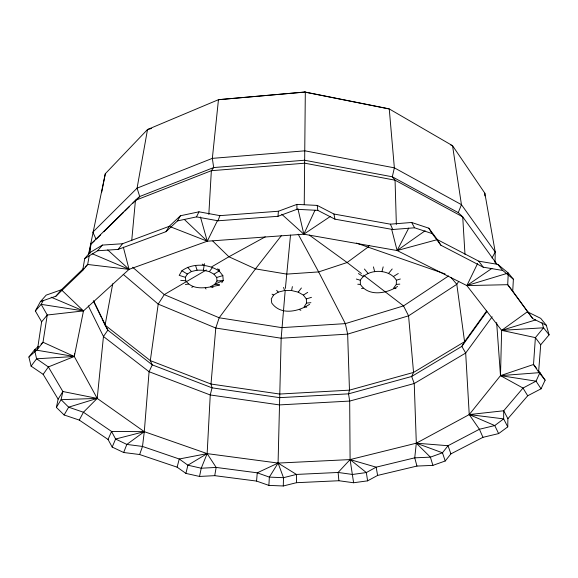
<?xml version="1.0" encoding="UTF-8"?>
<svg xmlns="http://www.w3.org/2000/svg" width="578" height="578" viewBox="0 0 578 578"><rect width="100%" height="100%" fill="white"/><g stroke="black" fill="none" stroke-linecap="round" stroke-linejoin="round"><path stroke-width="0.87" d="M484.841 195.92L484.848 193.218L452.545 145.685L389.254 108.931L304.693 92.018L218.455 99.691L147.506 129.53L105.304 173.732L88.398 255.014M304.238 204.54L305.314 92.068L218.455 99.691L212.343 158.365L213.672 167.555L211.353 170.698L135.447 200.335L90.905 244.089L89.034 253.713M495.064 261.769L495.216 251.965L484.848 193.218M38.437 346.33L34.521 349.827L36.595 358.801L48.364 366.936L62.865 391.516L58.132 399.174L56.384 407.411L64.136 414.975L79.258 420.083L108.043 439.453L112.183 447.069L123.656 452.502L139.63 454.525L177.114 467.169L185.921 473.396L199.526 476.445L214.72 475.658L256.56 481.077L268.878 485.397L283.285 485.982L296.442 482.702L338.881 480.737L353.606 482.753L367.608 480.845L377.615 475.427L416.948 466.063L432.9 465.377L445.219 460.991L450.905 453.875L482.97 437.322L498.641 433.594L507.751 426.867L507.889 418.689L503.727 410.77L523.003 388.055L536.037 381.162L539.968 372.608L538.356 370.577M396.017 288.639L393.495 288.241L396.306 284.412L396.392 280.229C389.182 268.394 367.478 268.409 360.296 280.265L360.39 284.441C368.656 296.911 386.769 293.61 397.592 286.413M283.285 485.982L283.502 477.695L278.076 463.072L281.168 338.224L285.229 290.163M56.384 407.411L61.087 399.68L62.865 391.516L97.205 398.401L144.298 431.658L207.148 453.622L278.076 463.072L350.102 459.582L416.319 443.189L469.242 414.578L500.49 375.635L501.646 330.363L466.858 285.59L397.122 250.541L303.833 234.191L207.278 241.207L129.053 269.362L83.478 310.913L47.252 315.017L41.645 321.794L37.505 349.372L28.9 357.038L31.082 366.12L43.162 374.342L58.132 399.174M199.526 476.445L201.238 468.223L207.148 453.622L210.248 394.969L212.032 387.831L211.006 384.038L215.782 328.037L219.185 317.77L255.476 268.878L281.522 235.448M221.779 282.721L223.238 280.496L222.833 275.59L219.12 270.988L219.214 269.24M507.889 418.689L527.7 395.778L541.051 388.813L545.133 380.172L538.602 371.972L540.705 344.784L549.1 334.835L546.318 325.269L532.699 318.586L512.722 291.095L513.387 279.246L508.272 273.026L497.795 264.384L478.757 261.169L437.365 239.617L428.804 228.18L411.63 222.479L390.352 224.17L333.947 214.026L317.257 205.414L296.904 204.388L278.423 211.237L219.922 215.637L198.984 211.815L180.43 215.76L169.217 226.316L166.023 231.662L118.187 249.407L97.631 250.765L84.728 258.525L82.668 270.49L55.914 296.189L40.417 301.615L35.345 310.978L41.645 321.794M208.824 214.431L211.353 170.698L304.794 163.198L395.063 180.177L462.718 216.851L496.704 263.915L494.45 261.61M268.878 485.397L269.355 477.117L278.076 463.072L296.435 474.43L338.116 472.464L352.58 474.459L366.336 472.558L376.148 467.169L414.737 457.834L430.393 457.155L442.473 452.791L448.022 445.71L479.4 429.259L494.754 425.56L503.64 418.877L503.727 410.77L469.242 414.578L465.68 353.035L461.836 346.381L464.575 341.692L486.597 311.029M219.452 285.106C208.528 287.331 193.709 291.565 185.805 280.814L185.35 277.296L187.315 274.03L191.434 271.523L197.076 270.179L203.369 270.215L204.439 263.676M139.63 454.525L142.506 446.44L144.298 431.658L149.081 371.719L152.26 364.87L150.309 360.614L105.088 325.139L112.732 283.769M256.56 481.077L257.253 472.818L278.076 463.072M166.023 231.662L177.482 220.904L196.498 216.887L217.985 220.789L277.975 216.302L278.423 211.237M131.712 240.679L135.447 200.335L139.717 196.506L213.672 167.555L304.519 160.236L392.31 176.796L458.267 212.625L462.718 216.851L464.972 254.342M285.395 288.386L290.51 235.073M79.258 420.083L83.442 412.244L97.205 398.401L103.462 336.504L107.826 330.139L93.737 301.066M363.54 275.15L403.516 305.906L408.567 315.841L413.552 372.427L411.659 376.48L414.238 383.517L416.319 443.189L414.737 457.834L416.948 466.063M89.814 253.894L90.905 244.089L94.806 240.52M64.136 414.975L68.645 407.179L97.205 398.401L74.287 356.496L74.591 353.815M214.72 475.658L216.165 467.429L207.148 453.622L179.259 458.997L142.506 446.44L126.828 444.424L115.593 439.027L111.576 431.463L83.442 412.244L68.645 407.179L61.087 399.68L97.205 398.401M89.164 256.068L87.675 264.471L82.668 270.49M101.721 192.062L105.304 173.732M43.162 374.342L48.364 366.936L74.287 356.496L83.478 310.913L61.376 289.773L46.197 295.12L40.417 301.615M309.613 304.295C298.501 311.665 280.713 315.711 271.725 302.988L271.292 298.891L273.56 295.076L278.22 292.136L284.557 290.539L291.587 290.546L292.381 286.609M185.921 473.396L187.886 465.189L207.148 453.622M381.942 271.703L383.171 266.87M177.114 467.169L179.259 458.997L187.886 465.189L201.238 468.223L216.165 467.429L257.253 472.818L269.355 477.117L283.502 477.695L296.435 474.43L296.442 482.702M217.985 220.789L219.922 215.637M123.656 452.502L126.828 444.424L144.298 431.658L111.576 431.463L108.043 439.453M458.267 212.625L461.446 204.663L452.545 145.685L450.854 145.1M112.183 447.069L115.593 439.027L144.298 431.658M315.017 210.211L303.833 234.191L281.768 214.257M477.601 263.532L466.858 285.59L507.701 284.687L512.722 291.095M196.498 216.887L198.984 211.815M217.552 220.435L207.278 241.207L169.217 226.316L122.471 243.743L102.4 245.079L89.763 252.702L84.728 258.525M408.725 228.093L397.122 250.541L437.365 239.617L440.906 245.245L483.222 267.188L502.708 270.461L513.387 279.246M369.125 245.303L368.287 246.9L347.118 262.52L318.637 271.92L286.731 274.109L255.476 268.878L228.91 256.769L212.726 241.033M492.03 257.969L495.216 251.965L461.446 204.663L394.362 167.844L304.924 150.822L212.343 158.365L137.08 188.153L92.834 232.139L96.107 239.328M43.263 300.502L41.168 304.353L35.345 310.978M177.482 220.904L180.43 215.76M203.369 270.215L209.315 271.624L213.99 274.174L219.12 270.988C208.275 263.806 192.597 262.846 181.904 270.786L179.194 275.352L185.35 277.296M291.587 290.546L298.212 292.15L303.378 295.105L306.304 298.934L306.564 303.038L304.158 306.788L306.716 307.185M213.99 274.174L216.678 277.469L216.996 280.987L214.922 284.195L210.797 286.616L213.065 287.634M458.766 281.341L456.808 284.318L408.567 315.841L347.653 334.12L281.168 338.224L215.782 328.037L158.206 304.107L123.208 274.34M486.914 311.499L461.836 346.381L411.659 376.48L348.534 393.842L279.738 397.657L212.032 387.831L152.26 364.87L107.826 330.139L105.088 325.139M492.16 316.802L465.68 353.035L414.238 383.517L349.683 401.074L279.412 404.911L210.248 394.969L149.081 371.719L103.462 336.504L88.326 305.885M31.082 366.12L36.595 358.801L74.287 356.496L43.003 342.248L41.045 343.997M118.187 249.407L122.471 243.743M298.212 292.15L301.413 287.989M37.505 349.372L43.003 342.248L47.252 315.017L41.168 304.353L83.478 310.913L51.167 297.222M28.9 357.038L34.521 349.827L74.287 356.496M209.315 271.624L212.61 267.412M388.633 273.329L392.209 268.972M97.631 250.765L102.4 245.079M55.914 296.189L61.376 289.773L83.832 268.17M298.176 234.191L318.637 271.92L345.348 323.629L347.653 334.12L349.466 390.15L348.534 393.842L349.683 401.074L350.102 459.582L338.116 472.464L338.881 480.737M96.75 238.7L100.594 234.921M103.802 231.771L123.685 212.249M124.971 210.992L129.458 206.584M132.665 203.434L139.717 196.506L137.08 188.153L147.506 129.53L151.458 128.497M85.111 266.935L87.675 264.471L129.053 269.362L123.345 247.16M425.119 230.781L397.122 250.541L391.66 229.278M491.9 268.423L466.858 285.59L508.272 273.026L507.701 284.687L532.699 318.586M330.276 216.49L303.833 234.191L297.923 208.766M448.586 275.937L403.516 305.906L345.348 323.629L281.732 327.632L219.185 317.77L164.268 294.607L132.694 267.267M303.378 295.105L307.706 292.36M393.705 276.327L398.271 273.502M206.324 269.991L164.268 294.607L158.206 304.107L150.309 360.614L211.006 384.038L279.68 394.044L349.466 390.15L413.552 372.427L464.575 341.692L456.808 284.318L451.064 277.491M211.772 266.798L228.91 256.769L265.244 236.857M191.759 287.345L193.254 286.522M277.975 216.302L296.933 209.315L317.813 210.37L334.937 219.163L392.758 229.509L414.585 227.79L432.178 233.591L440.906 245.245M496.647 322.531L500.49 375.635L533.516 364.494L535.394 337.624L543.53 327.798L542.012 322.654M306.304 298.934L311.463 297.33M396.392 280.229L400.337 279.001M535.647 319.93L501.646 330.363L535.394 337.624L540.705 344.784M216.678 277.469L222.833 275.59M361.517 288.523L363.194 288.256M185.379 284.521L188.587 284.051M396.306 284.412L399.81 284.13M216.996 280.987L223.238 280.496L214.922 284.195L219.553 284.846M527.7 395.778L523.003 388.055L500.49 375.635L539.968 372.608L545.133 380.172M306.564 303.038L310.899 302.713M357.768 284.231L360.39 284.441M432.9 465.377L430.393 457.155L416.319 443.189L448.022 445.71L450.905 453.875M180.719 280.337L185.805 280.814M482.97 437.322L479.4 429.259L469.242 414.578L503.64 418.877L507.751 426.867M500.49 375.635L536.037 381.162L541.051 388.813M304.693 92.018L389.254 108.931L394.362 167.844L392.31 176.796L395.063 180.177L396.356 224.38M353.606 482.753L350.102 459.582L376.148 467.169L377.615 475.427M356.366 279.051L360.296 280.265M356.388 243.078L445.118 273.958M416.319 443.189L442.473 452.791L445.219 460.991M92.22 253.742L129.053 269.362L107.732 249.934M469.242 414.578L494.754 425.56L498.641 433.594M299.483 309.627L300.856 310.299M181.904 270.786L187.315 274.03M272.057 294.159L273.56 295.076M358.403 273.567L362.955 276.371M202.199 264.103L204.301 265.432M309.252 235.036L347.118 262.52L361.394 273.502M350.102 459.582L366.336 472.558L367.608 480.845M184.36 219.481L207.278 241.207L200.45 217.003M187.633 267.274L191.434 271.523M276.645 290.315L278.22 292.136M364.422 269.023L368.013 273.358M497.795 264.384L502.708 270.461M546.318 325.269L540.741 318.362L527.389 311.773L501.646 330.363L543.53 327.798L549.1 334.835M536.745 368.554L533.516 364.494L538.602 371.972M205.248 287.909L206.064 289M478.757 261.169L483.222 267.188M217.718 268.748L219.12 270.988M428.804 228.18L432.178 233.591M411.63 222.479L414.585 227.79M93.289 300.806L101.157 317.026M101.945 318.651L104.697 324.323M390.352 224.17L392.758 229.509M195.509 265.381L197.076 270.179M283.588 287.389L284.557 290.539M373.439 266.892L374.689 271.711M333.947 214.026L334.937 219.163M317.257 205.414L317.813 210.37M296.904 204.388L296.933 209.315"/></g></svg>
